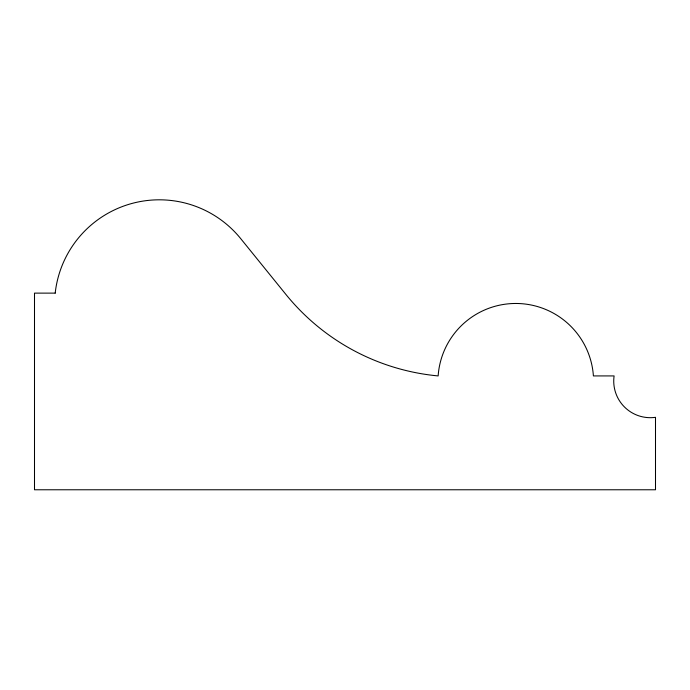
<?xml version="1.0" encoding="UTF-8"?>
<svg xmlns="http://www.w3.org/2000/svg" width="690" height="690" viewBox="0 0 690 690"><rect width="100%" height="100%" fill="white"/><g stroke="black" fill="none" stroke-linecap="round" stroke-linejoin="round"><path stroke-width="1.03" d="M55.2 293.121L34.5 293.121L34.5 489.771L655.5 489.771L655.5 417.321A36.596 36.596 0 0 1 614.1 375.921L593.4 375.921A77.806 77.806 0 0 0 515.775 303.471A77.806 77.806 0 0 0 438.15 375.921A222.447 222.447 0 0 1 285.91 294.44L240.707 238.628A104.742 104.742 0 0 0 55.2 293.121"/></g></svg>
